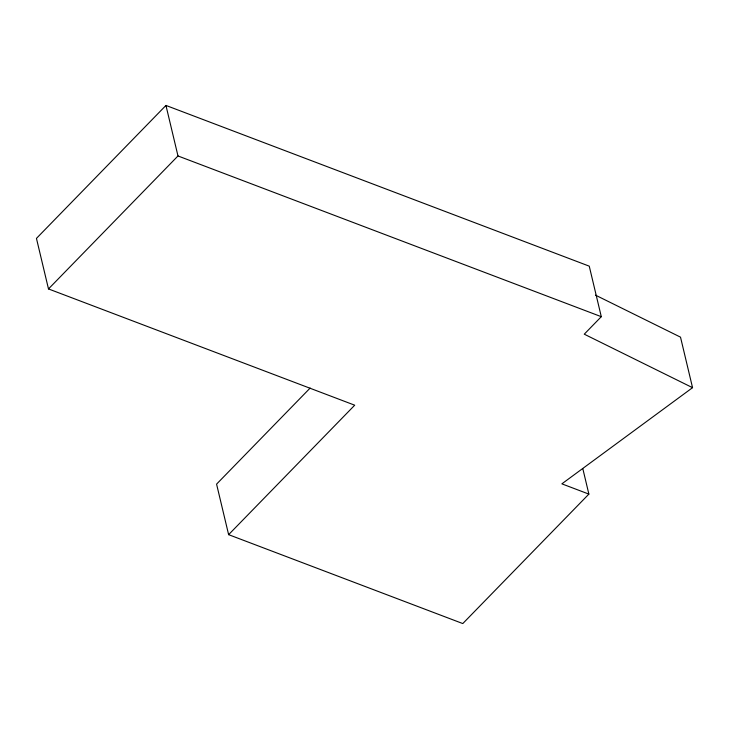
<?xml version="1.0" encoding="UTF-8"?>
<svg xmlns="http://www.w3.org/2000/svg" width="729" height="729" viewBox="0 0 729 729"><rect width="100%" height="100%" fill="white"/><g stroke="black" fill="none" stroke-linecap="round" stroke-linejoin="round"><path stroke-width="1.09" d="M588.877 494.107L561.868 483.846L692.55 387.682L584.257 334.183L601.297 316.687L589.251 266.158L165.948 105.432L36.45 238.392L48.488 288.93L354.713 405.196L228.624 534.658L462.787 623.568L588.877 494.107L582.863 468.838M48.488 288.93L177.985 155.96L165.948 105.432M310.162 388.047L216.577 484.129L228.624 534.658M177.985 155.96L601.297 316.687M595.493 295.145L680.512 337.153L692.55 387.682"/></g></svg>
